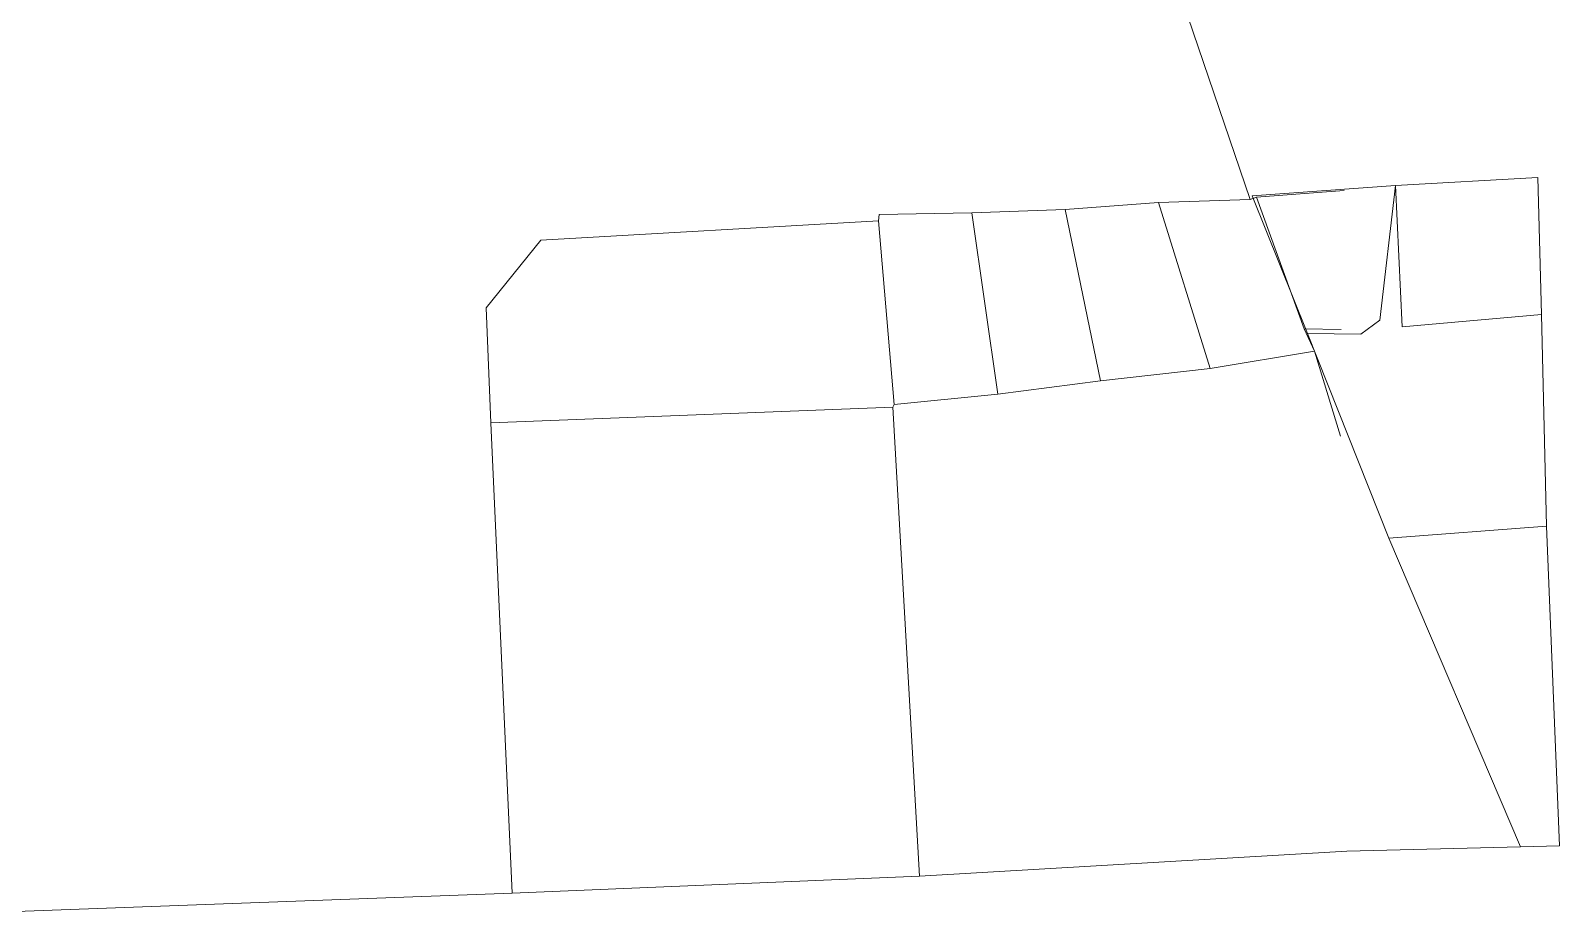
# Model space of a CAD drawing. Header units: millimetres. Extents: x 1956 to 626126, y 2654 to 1331070.
# Drawn here: x 625655.3 to 625850.3, y 1330316.5 to 1330430.3 of the extents above; entities that cross this region are included whole.
import ezdxf

# ---------------------------------------------------------------- set-up
doc = ezdxf.new("R2010")
doc.units = ezdxf.units.MM

msp = doc.modelspace()

# ---------------------------------------------------------------- linework, layer by layer
at = {"color": 1, "lineweight": 0}
for p, q in [((625810.88, 1330408.71), (625802.31, 1330433.93)), ((625810.88, 1330408.71), (625802.31, 1330433.93)), ((625829.41, 1330410.49), (625847.57, 1330411.52)), ((625829.41, 1330410.49), (625847.57, 1330411.52)), ((625847.57, 1330411.52), (625848.03, 1330394.02)), ((625847.57, 1330411.52), (625848.03, 1330394.02)), ((625810.88, 1330408.71), (625811.7, 1330409.01)), ((625810.88, 1330408.71), (625811.7, 1330409.01)), ((625811.15, 1330409.16), (625829.41, 1330410.49)), ((625811.15, 1330409.16), (625829.41, 1330410.49)), ((625818.18, 1330391.61), (625811.15, 1330409.16)), ((625818.18, 1330391.61), (625811.15, 1330409.16)), ((625811.7, 1330409.01), (625822.89, 1330409.86)), ((625811.7, 1330409.01), (625822.89, 1330409.86)), ((625811.7, 1330409.01), (625817.76, 1330392.18)), ((625811.7, 1330409.01), (625817.76, 1330392.18)), ((625829.41, 1330410.49), (625827.43, 1330393.29)), ((625829.41, 1330410.49), (625827.43, 1330393.29)), ((625830.28, 1330392.43), (625829.41, 1330410.49)), ((625830.28, 1330392.43), (625829.41, 1330410.49)), ((625763.53, 1330406.79), (625763.47, 1330405.98)), ((625763.53, 1330406.79), (625763.47, 1330405.98)), ((625775.38, 1330406.98), (625763.53, 1330406.79)), ((625775.38, 1330406.98), (625763.53, 1330406.79)), ((625775.38, 1330406.98), (625787.28, 1330407.42)), ((625775.38, 1330406.98), (625787.28, 1330407.42)), ((625778.67, 1330383.85), (625775.38, 1330406.98)), ((625778.67, 1330383.85), (625775.38, 1330406.98)), ((625787.28, 1330407.42), (625799.18, 1330408.32)), ((625787.28, 1330407.42), (625799.18, 1330408.32)), ((625787.28, 1330407.42), (625791.8, 1330385.56)), ((625787.28, 1330407.42), (625791.8, 1330385.56)), ((625799.18, 1330408.32), (625810.88, 1330408.71)), ((625799.18, 1330408.32), (625810.88, 1330408.71)), ((625799.18, 1330408.32), (625805.79, 1330387.11)), ((625799.18, 1330408.32), (625805.79, 1330387.11)), ((625720.39, 1330403.5), (625763.47, 1330405.98)), ((625720.39, 1330403.5), (625763.47, 1330405.98)), ((625763.47, 1330405.98), (625765.44, 1330382.55)), ((625763.47, 1330405.98), (625765.44, 1330382.55)), ((625713.39, 1330394.87), (625720.39, 1330403.5)), ((625713.39, 1330394.87), (625720.39, 1330403.5)), ((625714.01, 1330380.18), (625713.39, 1330394.87)), ((625714.01, 1330380.18), (625713.39, 1330394.87)), ((625827.43, 1330393.29), (625824.99, 1330391.51)), ((625827.43, 1330393.29), (625824.99, 1330391.51)), ((625848.03, 1330394.02), (625830.28, 1330392.43)), ((625848.03, 1330394.02), (625830.28, 1330392.43)), ((625848.7, 1330367), (625848.03, 1330394.02)), ((625848.7, 1330367), (625848.03, 1330394.02)), ((625817.76, 1330392.18), (625822.49, 1330392.12)), ((625817.76, 1330392.18), (625819.07, 1330389.33)), ((625817.76, 1330392.18), (625819.07, 1330389.33)), ((625817.76, 1330392.18), (625822.49, 1330392.12)), ((625824.99, 1330391.51), (625818.18, 1330391.61)), ((625818.18, 1330391.61), (625828.56, 1330365.46)), ((625818.18, 1330391.61), (625828.56, 1330365.46)), ((625824.99, 1330391.51), (625818.18, 1330391.61)), ((625819.07, 1330389.33), (625805.79, 1330387.11)), ((625819.07, 1330389.33), (625805.79, 1330387.11)), ((625819.07, 1330389.33), (625822.4, 1330378.5)), ((625819.07, 1330389.33), (625822.4, 1330378.5)), ((625791.8, 1330385.56), (625778.67, 1330383.85)), ((625791.8, 1330385.56), (625778.67, 1330383.85)), ((625805.79, 1330387.11), (625791.8, 1330385.56)), ((625805.79, 1330387.11), (625791.8, 1330385.56)), ((625765.44, 1330382.55), (625778.67, 1330383.85)), ((625765.44, 1330382.55), (625778.67, 1330383.85)), ((625765.29, 1330382.19), (625714.01, 1330380.18)), ((625765.29, 1330382.19), (625714.01, 1330380.18)), ((625765.44, 1330382.55), (625765.29, 1330382.19)), ((625765.44, 1330382.55), (625765.29, 1330382.19)), ((625765.29, 1330382.19), (625768.68, 1330322.31)), ((625765.29, 1330382.19), (625768.68, 1330322.31)), ((625716.74, 1330320.15), (625714.01, 1330380.18)), ((625716.74, 1330320.15), (625714.01, 1330380.18)), ((625828.56, 1330365.46), (625848.7, 1330367)), ((625828.56, 1330365.46), (625848.7, 1330367)), ((625848.7, 1330367), (625850.34, 1330326.2)), ((625848.7, 1330367), (625850.34, 1330326.2)), ((625828.56, 1330365.46), (625845.35, 1330326.09)), ((625828.56, 1330365.46), (625845.35, 1330326.09)), ((625768.68, 1330322.31), (625823.22, 1330325.52)), ((625768.68, 1330322.31), (625823.22, 1330325.52)), ((625845.35, 1330326.09), (625823.22, 1330325.52)), ((625845.35, 1330326.09), (625823.22, 1330325.52)), ((625850.34, 1330326.2), (625845.35, 1330326.09)), ((625850.34, 1330326.2), (625845.35, 1330326.09)), ((625716.74, 1330320.15), (625768.68, 1330322.31)), ((625716.74, 1330320.15), (625768.68, 1330322.31)), ((625598.07, 1330315.76), (625716.74, 1330320.15)), ((625598.07, 1330315.76), (625716.74, 1330320.15))]:
    msp.add_line(p, q, dxfattribs=at)

doc.saveas('drawing.dxf')
